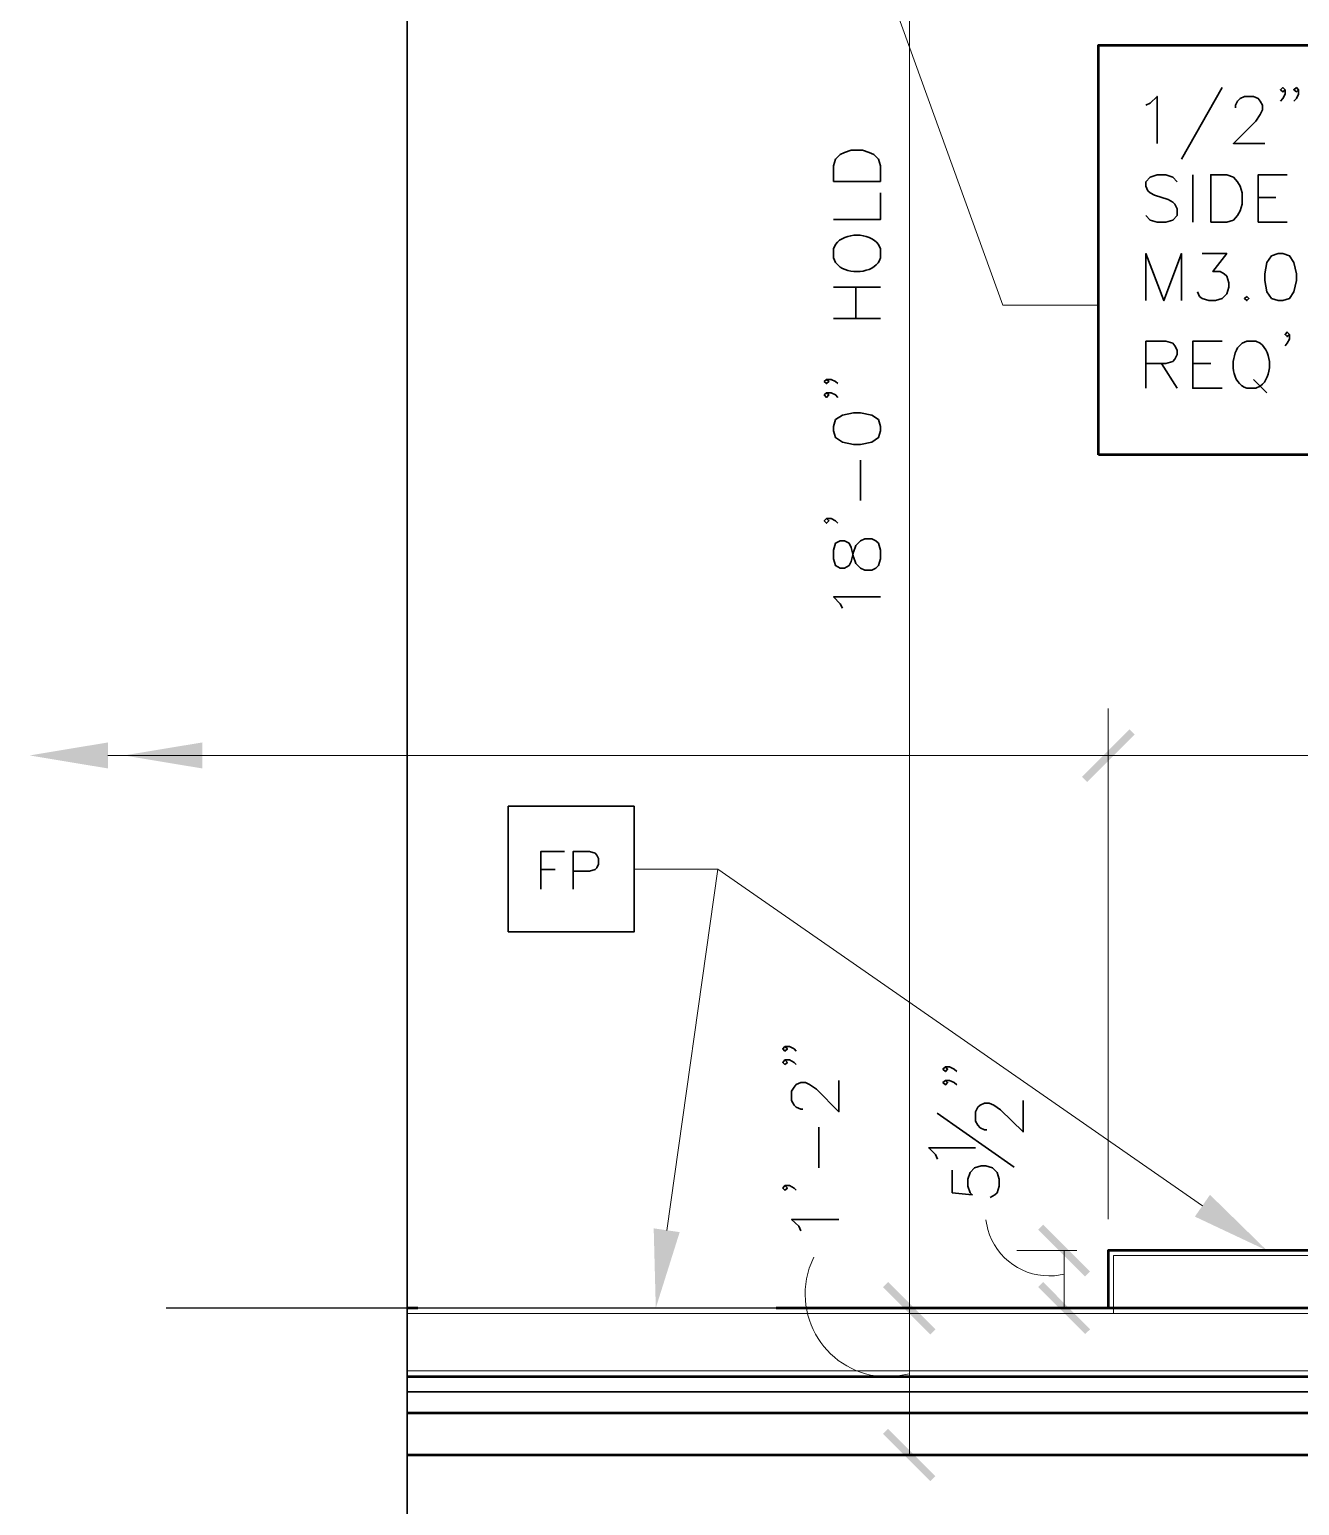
# Model space of a CAD drawing. Header units: inches. Extents: x 5 to 516, y -193 to 129.
# Drawn here: x 190.21 to 200.3, y 37.41 to 49.15 of the extents above; entities that cross this region are included whole.
import ezdxf

# ---------------------------------------------------------------- set-up
doc = ezdxf.new("R2010")
doc.units = ezdxf.units.IN
doc.header["$MEASUREMENT"] = 0
doc.linetypes.add('PDF_IMPORT', pattern=[1, 0.8, -0.2])
for name, color, linetype in [('Highlight', 210, 'Continuous'), ('PDF2_Geometry', 7, 'Continuous'), ('PDF2_Solid Fills', 7, 'Continuous')]:
    doc.layers.add(name, color=color, linetype=linetype)

msp = doc.modelspace()

# ---------------------------------------------------------------- hatches: boundary and pattern name
at = {"layer": 'PDF2_Solid Fills', "transparency": 33554559}
for points in [[(198.9520119, 43.5834135), (198.5753468, 43.2067485), (198.6153468, 43.1667485), (198.9920119, 43.5434135)], [(198.2653424, 39.1900822), (198.2253424, 39.1500822), (198.2253441, 39.1500804), (198.5986774, 38.7767471), (198.6386774, 38.8134138), (198.6386758, 38.8134155)], [(197.0320117, 38.0234155), (196.9920117, 37.9834155), (196.9920133, 37.9834137), (197.36868, 37.606747), (197.40868, 37.646747), (197.4086784, 37.6467488)]]:
    msp.add_hatch(color=256, dxfattribs=at).paths.add_polyline_path(points)

# ---------------------------------------------------------------- linework, layer by layer
at = {"layer": 'Highlight'}
msp.add_line((270.0166034, 38.9834147), (191.2926345, 38.9834147), dxfattribs=at)
at = {"layer": 'PDF2_Geometry', "lineweight": 35}
for points in [[(193.2086811, 94.1567546), (193.2086811, 62.0734187), (193.9886811, 61.8367515), (192.4953477, 61.6034175), (193.2086811, 61.4200848), (193.2086811, 29.0534169)], [(199.0820132, 48.5467487), (199.1153466, 48.5634153), (199.1720132, 48.6167487), (199.1720132, 48.2434153)], [(199.6886756, 48.6867498), (199.3653423, 48.1167497)], [(199.7953447, 48.5267495), (199.7953447, 48.5467495), (199.8120114, 48.5800828), (199.8320114, 48.6000828), (199.8653447, 48.6167495), (199.9386781, 48.6167495), (199.9753447, 48.6000828), (199.9920114, 48.5800828), (200.0086781, 48.5467495), (200.0086781, 48.5100828), (199.9920114, 48.4734162), (199.9553447, 48.4200828), (199.7786781, 48.2434161), (200.0286781, 48.2434161)], [(200.1886757, 48.6700838), (200.172009, 48.6534171), (200.152009, 48.6700838), (200.172009, 48.6867505), (200.1886757, 48.6700838), (200.1886757, 48.6334171), (200.172009, 48.6000838), (200.152009, 48.5800838)], [(200.2953448, 48.6700838), (200.2786781, 48.6534171), (200.2586781, 48.6700838), (200.2786781, 48.6867505), (200.2953448, 48.6700838), (200.2953448, 48.6334171), (200.2786781, 48.6000838), (200.2586781, 48.5800838)], [(199.3320133, 47.9367497), (199.2953466, 47.9734164), (199.2420133, 47.9934164), (199.1720132, 47.9934164), (199.1153466, 47.9734164), (199.0820132, 47.9367497), (199.0820132, 47.9034164), (199.0986799, 47.8667497), (199.1153466, 47.850083), (199.1520132, 47.830083), (199.2586799, 47.7967497), (199.2953466, 47.7767497), (199.3120133, 47.760083), (199.3320133, 47.7234164), (199.3320133, 47.670083), (199.2953466, 47.6334164), (199.2420133, 47.6167497), (199.1720132, 47.6167497), (199.1153466, 47.6334164), (199.0820132, 47.670083)], [(199.455345, 47.9934141), (199.455345, 47.6167474)], [(200.2053442, 47.6167491), (199.9753442, 47.6167491), (199.9753442, 47.9934158), (200.2053442, 47.9934158)], [(196.5986756, 47.6367483), (196.972009, 47.6367483), (196.972009, 47.8500817)], [(199.9753442, 47.8134146), (200.1153442, 47.8134146)], [(196.6153423, 47.4400804), (196.5986756, 47.4034138), (196.5986756, 47.3334138), (196.6153423, 47.2967471), (196.652009, 47.2600804)], [(196.972009, 47.3334138), (196.972009, 47.4034138), (196.9553423, 47.4400804)], [(199.0820132, 46.993414), (199.0820132, 47.3667474), (199.2253466, 46.993414), (199.3653466, 47.3667474), (199.3653466, 46.993414)], [(199.5286821, 47.3667491), (199.7253488, 47.3667491), (199.6153488, 47.2234158), (199.6720155, 47.2234158), (199.7053488, 47.2067491), (199.7253488, 47.1867491), (199.7420155, 47.1334158), (199.7420155, 47.1000824), (199.7253488, 47.0467491), (199.6886821, 47.0100824), (199.6353488, 46.9934158), (199.5820155, 46.9934158), (199.5286821, 47.0100824), (199.5086821, 47.0267491), (199.4920154, 47.0634158)], [(196.5986756, 47.1000831), (196.972009, 47.1000831)], [(196.7753453, 46.8500831), (196.7753453, 47.1000831)], [(196.5986756, 46.8500831), (196.972009, 46.8500831)], [(200.2253442, 46.7234148), (200.2053442, 46.7067481), (200.1886776, 46.7234148), (200.2053442, 46.7434148), (200.2253442, 46.7234148), (200.2253442, 46.6867481), (200.2053442, 46.6534148), (200.1886776, 46.6334148)], [(199.0820132, 46.2967485), (199.0820132, 46.6700819), (199.2420133, 46.6700819), (199.2953466, 46.6534152), (199.3120133, 46.6334152), (199.3320133, 46.6000819), (199.3320133, 46.5634152), (199.3120133, 46.5267485), (199.2953466, 46.5100819), (199.2420133, 46.4934152), (199.0820132, 46.4934152)], [(199.6886783, 46.2967485), (199.455345, 46.2967485), (199.455345, 46.6700819), (199.6886783, 46.6700819)], [(199.9920111, 46.653417), (199.9553445, 46.6700836), (199.8853445, 46.6700836), (199.8486778, 46.653417), (199.8120111, 46.6167503)], [(199.205345, 46.493414), (199.3320116, 46.2967473)], [(199.455345, 46.493414), (199.5986783, 46.493414)], [(196.5420147, 46.366749), (196.5620147, 46.3500824), (196.5420147, 46.3334157), (196.525348, 46.3500824), (196.5420147, 46.366749), (196.5786813, 46.366749), (196.615348, 46.3500824), (196.6320147, 46.3334157)], [(199.9386756, 46.366749), (200.0453423, 46.2600824)], [(196.5420147, 46.2600833), (196.5620147, 46.2434167), (196.5420147, 46.2234167), (196.525348, 46.2434167), (196.5420147, 46.2600833), (196.5786813, 46.2600833), (196.615348, 46.2434167), (196.6320147, 46.2234167)], [(199.8853445, 46.2967503), (199.9553445, 46.2967503), (199.9920111, 46.3134169)], [(196.8120139, 45.4034141), (196.8120139, 45.7234142)], [(196.5420147, 45.2600832), (196.5620147, 45.2434166), (196.5420147, 45.2234166), (196.525348, 45.2434166), (196.5420147, 45.2600832), (196.5786813, 45.2600832), (196.615348, 45.2434166), (196.6320147, 45.2234166)], [(196.6686762, 44.5467484), (196.6520095, 44.583415), (196.5986762, 44.6367484), (196.9720095, 44.6367484)], [(194.2720085, 42.3134142), (194.2720085, 42.6134142), (194.4586752, 42.6134142)], [(194.5286817, 42.3134142), (194.5286817, 42.6134142), (194.6586817, 42.6134142), (194.7020151, 42.6000809), (194.7153484, 42.5834142), (194.7286817, 42.5567475), (194.7286817, 42.5134142), (194.7153484, 42.4834142), (194.7020151, 42.4700808), (194.6586817, 42.4567475), (194.5286817, 42.4567475)], [(194.2720085, 42.4700813), (194.3853419, 42.4700813)], [(196.2120111, 41.0634141), (196.2320111, 41.0434141), (196.2120111, 41.0267474), (196.1953444, 41.0434141), (196.2120111, 41.0634141), (196.2486778, 41.0634141), (196.2853445, 41.0434141), (196.3020111, 41.0267474)], [(196.2120111, 40.9567483), (196.2320111, 40.9367483), (196.2120111, 40.9200817), (196.1953444, 40.9367483), (196.2120111, 40.9567483), (196.2486778, 40.9567483), (196.2853445, 40.9367483), (196.3020111, 40.9200817)], [(197.4886768, 40.9000806), (197.5053435, 40.8834139), (197.4886768, 40.8634139), (197.4686768, 40.8834139), (197.4886768, 40.9000806), (197.5220101, 40.9000806), (197.5586768, 40.8834139), (197.5786768, 40.8634139)], [(196.355342, 40.563414), (196.3386753, 40.563414), (196.3020087, 40.5800807), (196.285342, 40.5967474), (196.265342, 40.633414), (196.265342, 40.7067474), (196.285342, 40.7400807), (196.3020087, 40.7600807), (196.3386753, 40.7767474), (196.375342, 40.7767474), (196.4086754, 40.7600807), (196.4620087, 40.723414), (196.6420087, 40.543414), (196.6420087, 40.793414)], [(197.4886768, 40.7934149), (197.5053435, 40.7767482), (197.4886768, 40.7567482), (197.4686768, 40.7767482), (197.4886768, 40.7934149), (197.5220101, 40.7934149), (197.5586768, 40.7767482), (197.5786768, 40.7567482)], [(197.8186804, 40.4000805), (197.7986803, 40.4000805), (197.765347, 40.4167472), (197.745347, 40.4367472), (197.7286803, 40.4700806), (197.7286803, 40.5434139), (197.745347, 40.5800806), (197.765347, 40.5967472), (197.7986803, 40.6134139), (197.835347, 40.6134139), (197.8720137, 40.5967472), (197.925347, 40.5600806), (198.105347, 40.3834139), (198.105347, 40.6334139)], [(198.0353416, 40.1034158), (197.4220082, 40.5334158)], [(196.4820103, 40.096746), (196.4820103, 40.4200793)], [(197.4253426, 40.1667465), (197.408676, 40.2034132), (197.3553426, 40.2567465), (197.728676, 40.2567465)], [(197.5420147, 40.08008), (197.5420147, 39.90008), (197.7020148, 39.8834133), (197.6853481, 39.90008), (197.6653481, 39.9534133), (197.6653481, 40.0067466), (197.6853481, 40.06008), (197.7186814, 40.0967466), (197.7720148, 40.1134133), (197.8086814, 40.1134133), (197.8620148, 40.0967466), (197.8986814, 40.06008), (197.9153481, 40.0067466), (197.9153481, 39.9534133), (197.8986814, 39.90008), (197.8820148, 39.8834133), (197.8453481, 39.8634133)], [(196.2120111, 39.9567483), (196.2320111, 39.9367483), (196.2120111, 39.9200816), (196.1953444, 39.9367483), (196.2120111, 39.9567483), (196.2486778, 39.9567483), (196.2853445, 39.9367483), (196.3020111, 39.9200816)], [(196.3386794, 39.5967459), (196.3220128, 39.6334126), (196.2653461, 39.6867459), (196.6420128, 39.6867459)], [(193.2120109, 38.316747), (221.7420119, 38.316747)]]:
    msp.add_lwpolyline(points, dxfattribs=at)
at = {"layer": 'PDF2_Geometry', "lineweight": 15}
for points in [[(197.2020082, 56.6067503), (197.2020082, 39.3567489)], [(197.9453487, 46.9567488), (195.7053485, 53.1467492)], [(198.7053449, 46.9567488), (197.9453449, 46.9567488)], [(198.7820119, 43.6267493), (198.7820119, 39.6900823), (198.7820119, 43.7500827)], [(190.828676, 43.3767484), (193.2086762, 43.3767484)], [(191.5786761, 43.3767484), (192.9586762, 43.3767484)], [(193.2120109, 43.3767484), (198.7820114, 43.3767484)], [(198.7820119, 43.3767484), (199.1586786, 43.3767484)], [(199.1586802, 43.3767484), (203.3653472, 43.3767484)], [(195.2720086, 39.6000825), (195.6786753, 42.4734161), (195.0120086, 42.4734161)], [(199.5320119, 39.796748), (195.6786782, 42.4734149), (195.0120115, 42.4734149)], [(198.5320118, 39.4400822), (198.0553451, 39.4400822)], [(198.4320091, 39.4400822), (198.4320091, 38.9834155)], [(196.4420119, 39.3867477), (196.4053453, 39.300081)], [(197.2020082, 37.816747), (197.2020082, 38.9834138), (197.2020082, 39.3567471)], [(197.4520082, 38.9834138), (197.5753416, 38.9834138)], [(198.6820091, 38.9834138), (198.8053425, 38.9834138)], [(197.1086787, 38.4434143), (197.202012, 38.4600809)], [(197.4520082, 37.816747), (197.5753416, 37.816747)]]:
    msp.add_lwpolyline(points, dxfattribs=at)
at = {"layer": 'PDF2_Geometry', "lineweight": 50}
msp.add_lwpolyline([(198.7053449, 45.7667495), (198.7053449, 49.0234163), (210.5753461, 49.0234163), (210.5753461, 45.7667495)], close=True, dxfattribs=at)
at = {"layer": 'PDF2_Geometry', "lineweight": 35}
for points in [[(196.9720142, 47.9400829), (196.5986808, 47.9400829), (196.5986808, 48.0634163), (196.6153475, 48.1167496), (196.6520141, 48.1534163), (196.6853475, 48.1700829), (196.7386808, 48.1900829), (196.8286808, 48.1900829), (196.8820142, 48.1700829), (196.9186808, 48.1534163), (196.9553475, 48.1167496), (196.9720142, 48.0634163)], [(199.5986759, 47.6167491), (199.5986759, 47.9934158), (199.7253426, 47.9934158), (199.7786759, 47.9734158), (199.8120092, 47.9367492), (199.8320092, 47.9034158), (199.8486759, 47.8500825), (199.8486759, 47.7600825), (199.8320092, 47.7067492), (199.8120092, 47.6700825), (199.7786759, 47.6334158), (199.7253426, 47.6167491)], [(200.1353445, 47.3667491), (200.0820112, 47.3500825), (200.0453445, 47.2967491), (200.0286778, 47.2067491), (200.0286778, 47.1534158), (200.0453445, 47.0634158), (200.0820112, 47.0100824), (200.1353445, 46.9934158), (200.1720112, 46.9934158), (200.2253445, 47.0100824), (200.2586778, 47.0634158), (200.2786778, 47.1534158), (200.2786778, 47.2067491), (200.2586778, 47.2967491), (200.2253445, 47.3500825), (200.1720112, 47.3667491)], [(199.8853445, 47.0267494), (199.8653445, 47.0100827), (199.8853445, 46.993416), (199.9020111, 47.0100827)], [(196.5986756, 45.9567487), (196.6153423, 45.9034154), (196.6686756, 45.8667487), (196.7586757, 45.8500821), (196.812009, 45.8500821), (196.902009, 45.8667487), (196.9553423, 45.9034154), (196.972009, 45.9567487), (196.972009, 45.9934154), (196.9553423, 46.0467488), (196.902009, 46.0834154), (196.812009, 46.1000821), (196.7586757, 46.1000821), (196.6686756, 46.0834154), (196.6153423, 46.0467488), (196.5986756, 45.9934154)], [(196.5986756, 44.9400827), (196.6153423, 44.8867493), (196.652009, 44.8667493), (196.6853423, 44.8667493), (196.722009, 44.8867493), (196.7386757, 44.9200827), (196.7586757, 44.993416), (196.7753423, 45.0467494), (196.812009, 45.083416), (196.8486757, 45.1000827), (196.902009, 45.1000827), (196.9353423, 45.083416), (196.9553423, 45.063416), (196.972009, 45.0100827), (196.972009, 44.9400827), (196.9553423, 44.8867493), (196.9353423, 44.8667493), (196.902009, 44.8500827), (196.8486757, 44.8500827), (196.812009, 44.8667493), (196.7753423, 44.903416), (196.7586757, 44.9567493), (196.7386757, 45.0300827), (196.722009, 45.063416), (196.6853423, 45.083416), (196.652009, 45.083416), (196.6153423, 45.063416), (196.5986756, 45.0100827)], [(194.0120123, 41.9734144), (194.0120123, 42.9734145), (195.0120124, 42.9734145), (195.0120124, 41.9734144)]]:
    msp.add_lwpolyline(points, close=True, dxfattribs=at)
at = {"layer": 'PDF2_Geometry', "lineweight": 15}
msp.add_lwpolyline([(197.8086774, 39.6834159), (197.825344, 39.6067492, 0.3568000271), (198.3553441, 39.2400825), (198.4320107, 39.2534158)], format="xyb", dxfattribs=at)
at = {"layer": 'PDF2_Geometry', "lineweight": 50}
for points in [[(203.3653456, 38.9834138), (203.3653456, 39.4400805), (198.7820119, 39.4400805), (198.7820119, 38.9834138)], [(193.2120109, 38.4400822), (221.7420119, 38.4400822)], [(193.2120109, 38.1500804), (221.7420119, 38.1500804)], [(193.2120109, 37.816747), (221.7420119, 37.816747)]]:
    msp.add_lwpolyline(points, dxfattribs=at)
at = {"layer": 'PDF2_Geometry', "lineweight": 9}
for points in [[(198.8253468, 38.9400822), (198.8253468, 39.4000822), (203.3253472, 39.4000822), (203.3253472, 38.9400822)], [(193.2120109, 38.4834137), (221.7420119, 38.4834137), (221.7420119, 38.9400804), (193.2120109, 38.9400804)]]:
    msp.add_lwpolyline(points, dxfattribs=at)
at = {"layer": 'PDF2_Geometry', "linetype": 'PDF_IMPORT', "lineweight": 50, "ltscale": 14.246668}
msp.add_lwpolyline([(221.7853435, 38.420083), (221.7853435, 38.9834163), (193.2120113, 38.9834138)], dxfattribs=at)
at = {"layer": 'PDF2_Geometry', "lineweight": 35}
for points in [[(196.9553423, 47.4400804), (196.8848979, 47.5365249), (196.6854534, 47.5392471), (196.6153423, 47.4400804)], [(196.652009, 47.2600804), (196.7444534, 47.1957471), (196.9402312, 47.2154693), (196.972009, 47.3334138)], [(199.8120111, 46.6167503), (199.7519556, 46.5205281), (199.7601222, 46.3363614), (199.8853445, 46.2967503)], [(199.9920111, 46.3134169), (200.0911778, 46.383528), (200.0884556, 46.5829725), (199.9920111, 46.653417)]]:
    msp.add_open_spline(points, degree=3, dxfattribs=at)
at = {"layer": 'PDF2_Geometry', "lineweight": 15}
msp.add_open_spline([(196.4053453, 39.300081), (196.259123, 38.8440254), (196.6279564, 38.3816365), (197.1086787, 38.4434143)], degree=3, dxfattribs=at)
at = {"layer": 'PDF2_Solid Fills', "lineweight": 35, "transparency": 33554559}
for points in [[(198.9486785, 43.5667475), (198.6153452, 43.1834141), (198.5920118, 43.2100808)], [(198.9753441, 43.5434151), (198.9486775, 43.5667484), (198.6153441, 43.1834151)], [(190.828676, 43.2734159), (190.2053426, 43.3767492), (190.828676, 43.4800826)], [(191.5786761, 43.2734159), (190.9553427, 43.3767492), (191.5786761, 43.4800826)], [(199.4720144, 39.7100814), (200.0453477, 39.4400814), (199.5920144, 39.8834148)], [(195.1686761, 39.6167485), (195.1853427, 38.9834151), (195.3753428, 39.5867485)], [(198.5986758, 39.2334138), (198.6386758, 39.2734138), (198.2253424, 39.6067472)], [(198.638681, 39.2734156), (198.2253476, 39.6067489), (198.2653476, 39.6467489)], [(197.3686749, 38.7734155), (197.4086749, 38.8134155), (196.9920082, 39.1500822)], [(197.40868, 38.8134139), (196.9920133, 39.1500806), (197.0320133, 39.1900806)], [(197.0353415, 39.1734128), (197.0086749, 39.1500795), (197.3920082, 38.8167461)], [(197.0086759, 39.1500804), (197.3920093, 38.8167471), (197.368676, 38.7900804)]]:
    msp.add_solid(points, dxfattribs=at)

doc.saveas('drawing.dxf')
